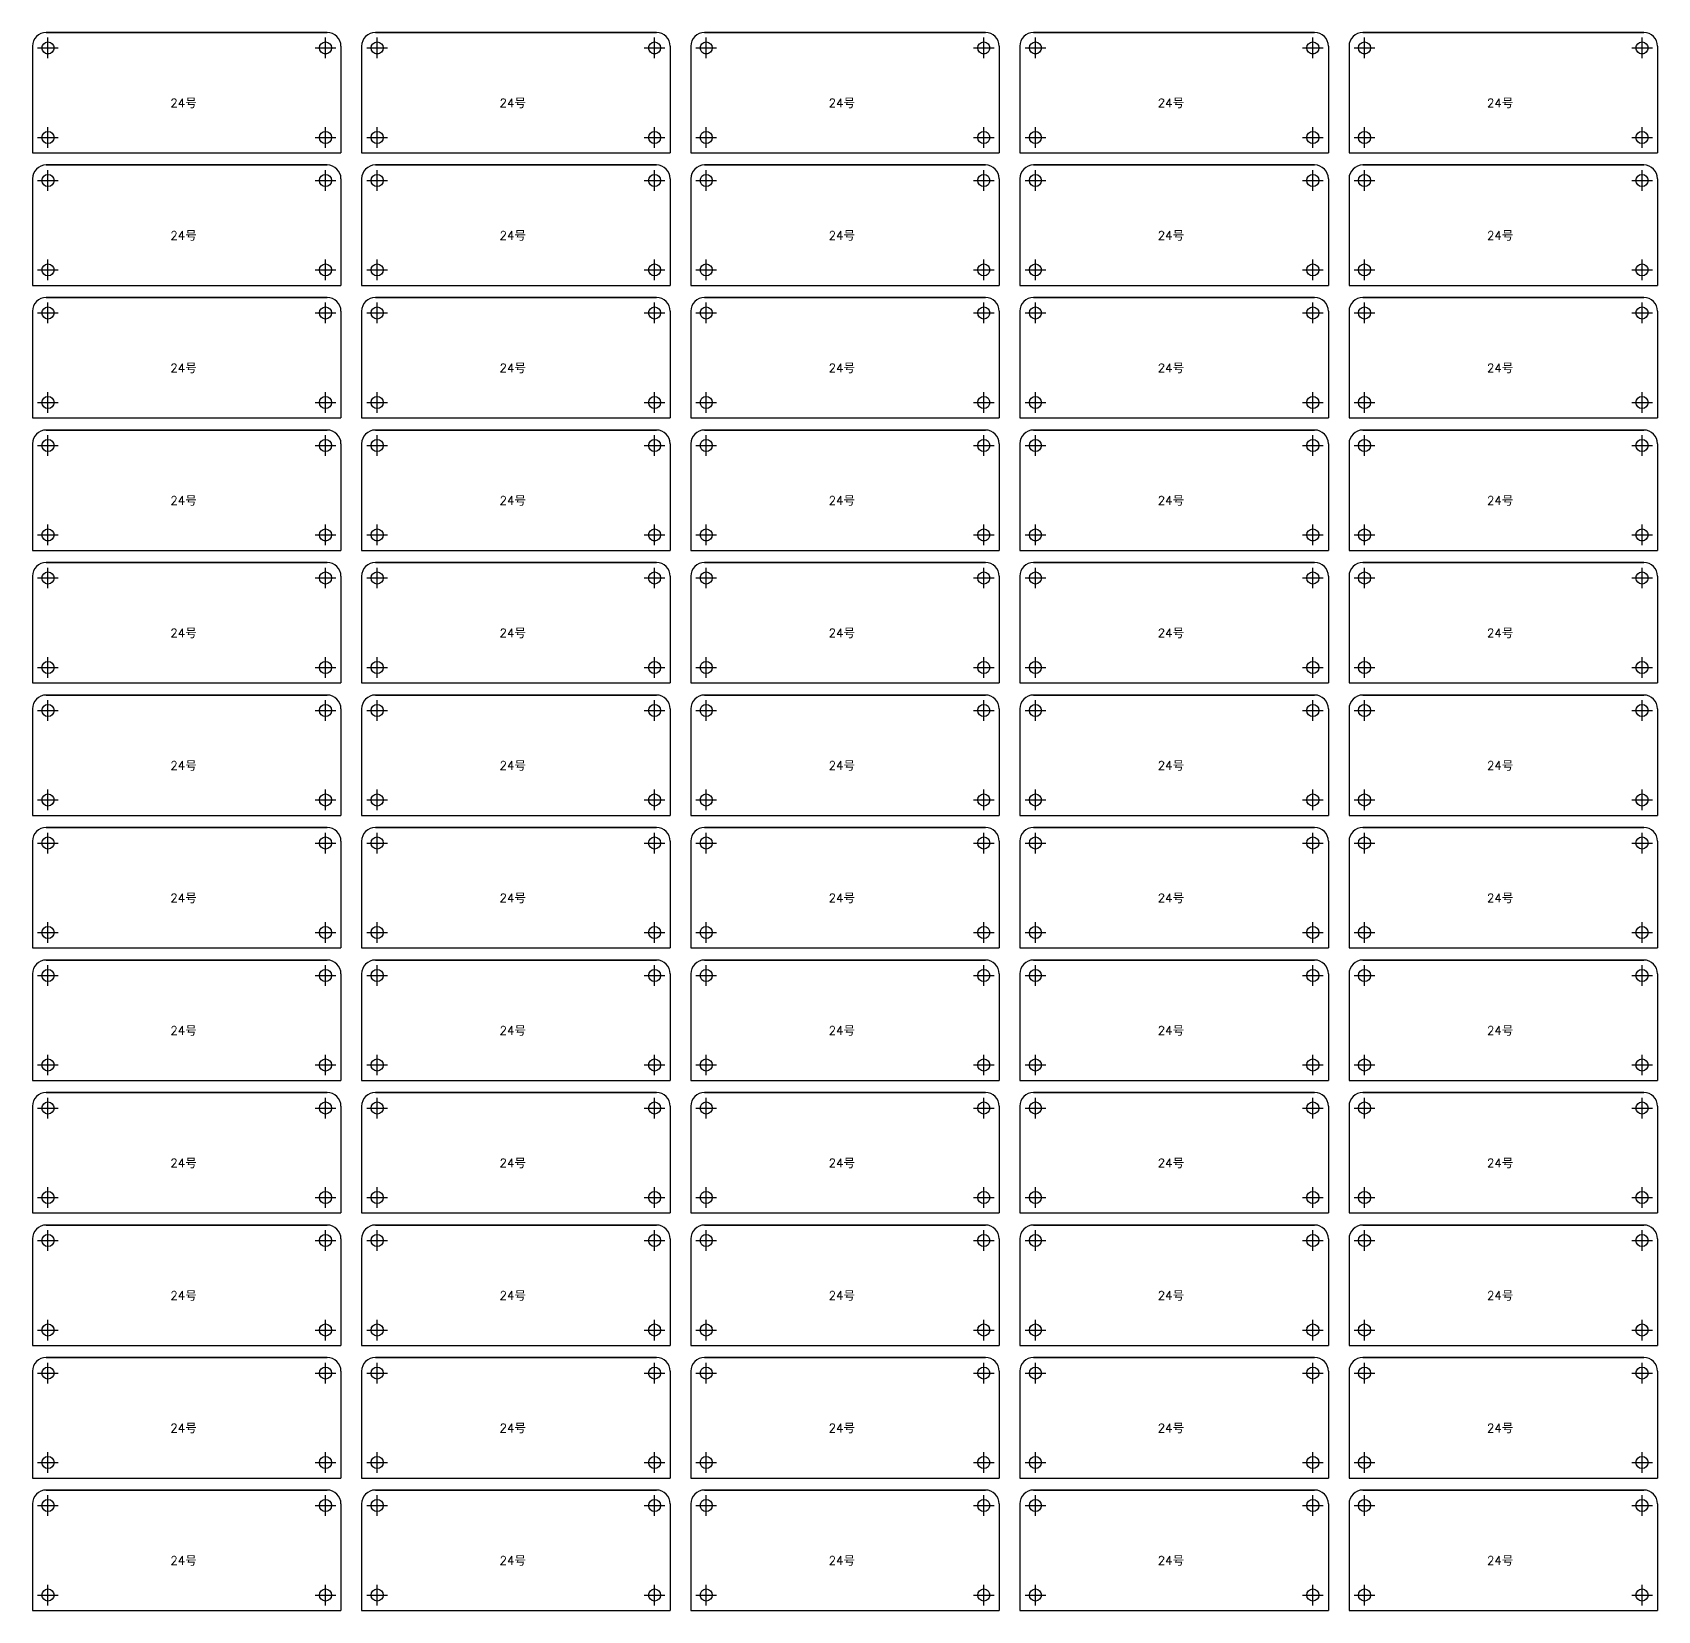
# Model space of a CAD drawing. Header units: millimetres. Extents: x 0 to 7379, y 0 to 1000.
# Drawn here: x 6046.7 to 6518.7, y 537.5 to 996 of the extents above; entities that cross this region are included whole.
import ezdxf

# ---------------------------------------------------------------- set-up
doc = ezdxf.new("R2010")
doc.units = ezdxf.units.MM
doc.header["$PDMODE"] = 2
doc.header["$PDSIZE"] = 3
doc.layers.add('POINT', color=2, linetype='Continuous')
doc.layers.add('PROPRO', color=1, linetype='Continuous')
doc.styles.get("Standard").update_dxf_attribs({"font": 'txt.shx', "height": 2})

# ---------------------------------------------------------------- blocks, each defined once
blk = doc.blocks.new('*U13', base_point=(-136.367, 1432.565))
at = {"layer": 'POINT', "color": 2}
blk.add_point((-136.367, 1432.565), dxfattribs=at)
at = {"layer": 'PROPRO'}
blk.add_circle((-136.367, 1432.565), 1.75, dxfattribs=at)
blk = doc.blocks.new('*U11', base_point=(-136.367, 1458.565))
at = {"layer": 'POINT', "color": 2}
blk.add_point((-136.367, 1458.565), dxfattribs=at)
at = {"layer": 'PROPRO'}
blk.add_circle((-136.367, 1458.565), 1.75, dxfattribs=at)
blk = doc.blocks.new('*U14', base_point=(-55.767, 1432.565))
at = {"layer": 'POINT', "color": 2}
blk.add_point((-55.767, 1432.565), dxfattribs=at)
at = {"layer": 'PROPRO'}
blk.add_circle((-55.767, 1432.565), 1.75, dxfattribs=at)
blk = doc.blocks.new('*U12', base_point=(-55.767, 1458.565))
at = {"layer": 'POINT', "color": 2}
blk.add_point((-55.767, 1458.565), dxfattribs=at)
at = {"layer": 'PROPRO'}
blk.add_circle((-55.767, 1458.565), 1.75, dxfattribs=at)

msp = doc.modelspace()

# ---------------------------------------------------------------- linework, layer by layer
for p, q in [((6132.3098, 996), (6050.7098, 996)), ((6050.7098, 996), (6132.3098, 996)), ((6227.9098, 996), (6146.3098, 996)), ((6146.3098, 996), (6227.9098, 996)), ((6323.5098, 996), (6241.9098, 996)), ((6241.9098, 996), (6323.5098, 996)), ((6419.1098, 996), (6337.5098, 996)), ((6337.5098, 996), (6419.1098, 996)), ((6514.7098, 996), (6433.1098, 996)), ((6433.1098, 996), (6514.7098, 996)), ((6046.7098, 992), (6046.7098, 981.8)), ((6046.7098, 992), (6046.7098, 961)), ((6136.3098, 992), (6136.3098, 981.8)), ((6136.3098, 992), (6136.3098, 981.8)), ((6136.3098, 992), (6136.3098, 966)), ((6136.3098, 992), (6136.3098, 961)), ((6142.3098, 992), (6142.3098, 981.8)), ((6142.3098, 992), (6142.3098, 961)), ((6231.9098, 992), (6231.9098, 981.8)), ((6231.9098, 992), (6231.9098, 981.8)), ((6231.9098, 992), (6231.9098, 966)), ((6231.9098, 992), (6231.9098, 961)), ((6237.9098, 992), (6237.9098, 981.8)), ((6237.9098, 992), (6237.9098, 961)), ((6327.5098, 992), (6327.5098, 981.8)), ((6327.5098, 992), (6327.5098, 981.8)), ((6327.5098, 992), (6327.5098, 966)), ((6327.5098, 992), (6327.5098, 961)), ((6333.5098, 992), (6333.5098, 981.8)), ((6333.5098, 992), (6333.5098, 961)), ((6423.1098, 992), (6423.1098, 981.8)), ((6423.1098, 992), (6423.1098, 981.8)), ((6423.1098, 992), (6423.1098, 966)), ((6423.1098, 992), (6423.1098, 961)), ((6429.1098, 992), (6429.1098, 981.8)), ((6429.1098, 992), (6429.1098, 961)), ((6518.7098, 992), (6518.7098, 981.8)), ((6518.7098, 992), (6518.7098, 981.8)), ((6518.7098, 992), (6518.7098, 966)), ((6518.7098, 992), (6518.7098, 961)), ((6046.7098, 961), (6136.3098, 961)), ((6086.9598, 961), (6096.0598, 961)), ((6142.3098, 961), (6231.9098, 961)), ((6182.5598, 961), (6191.6598, 961)), ((6237.9098, 961), (6327.5098, 961)), ((6278.1598, 961), (6287.2598, 961)), ((6333.5098, 961), (6423.1098, 961)), ((6373.7598, 961), (6382.8598, 961)), ((6429.1098, 961), (6518.7098, 961)), ((6469.3598, 961), (6478.4598, 961)), ((6046.7098, 953.5), (6046.7098, 943.3)), ((6046.7098, 953.5), (6046.7098, 922.5)), ((6132.3098, 957.5), (6050.7098, 957.5)), ((6050.7098, 957.5), (6132.3098, 957.5)), ((6136.3098, 953.5), (6136.3098, 943.3)), ((6136.3098, 953.5), (6136.3098, 943.3)), ((6136.3098, 953.5), (6136.3098, 927.5)), ((6136.3098, 953.5), (6136.3098, 922.5)), ((6142.3098, 953.5), (6142.3098, 943.3)), ((6142.3098, 953.5), (6142.3098, 922.5)), ((6227.9098, 957.5), (6146.3098, 957.5)), ((6146.3098, 957.5), (6227.9098, 957.5)), ((6231.9098, 953.5), (6231.9098, 943.3)), ((6231.9098, 953.5), (6231.9098, 943.3)), ((6231.9098, 953.5), (6231.9098, 927.5)), ((6231.9098, 953.5), (6231.9098, 922.5)), ((6237.9098, 953.5), (6237.9098, 943.3)), ((6237.9098, 953.5), (6237.9098, 922.5)), ((6323.5098, 957.5), (6241.9098, 957.5)), ((6241.9098, 957.5), (6323.5098, 957.5)), ((6327.5098, 953.5), (6327.5098, 943.3)), ((6327.5098, 953.5), (6327.5098, 943.3)), ((6327.5098, 953.5), (6327.5098, 927.5)), ((6327.5098, 953.5), (6327.5098, 922.5)), ((6333.5098, 953.5), (6333.5098, 943.3)), ((6333.5098, 953.5), (6333.5098, 922.5)), ((6419.1098, 957.5), (6337.5098, 957.5)), ((6337.5098, 957.5), (6419.1098, 957.5)), ((6423.1098, 953.5), (6423.1098, 943.3)), ((6423.1098, 953.5), (6423.1098, 943.3)), ((6423.1098, 953.5), (6423.1098, 927.5)), ((6423.1098, 953.5), (6423.1098, 922.5)), ((6429.1098, 953.5), (6429.1098, 943.3)), ((6429.1098, 953.5), (6429.1098, 922.5)), ((6514.7098, 957.5), (6433.1098, 957.5)), ((6433.1098, 957.5), (6514.7098, 957.5)), ((6518.7098, 953.5), (6518.7098, 943.3)), ((6518.7098, 953.5), (6518.7098, 943.3)), ((6518.7098, 953.5), (6518.7098, 927.5)), ((6518.7098, 953.5), (6518.7098, 922.5)), ((6046.7098, 922.5), (6136.3098, 922.5)), ((6086.9598, 922.5), (6096.0598, 922.5)), ((6142.3098, 922.5), (6231.9098, 922.5)), ((6182.5598, 922.5), (6191.6598, 922.5)), ((6237.9098, 922.5), (6327.5098, 922.5)), ((6278.1598, 922.5), (6287.2598, 922.5)), ((6333.5098, 922.5), (6423.1098, 922.5)), ((6373.7598, 922.5), (6382.8598, 922.5)), ((6429.1098, 922.5), (6518.7098, 922.5)), ((6469.3598, 922.5), (6478.4598, 922.5)), ((6132.3098, 919), (6050.7098, 919)), ((6050.7098, 919), (6132.3098, 919)), ((6227.9098, 919), (6146.3098, 919)), ((6146.3098, 919), (6227.9098, 919)), ((6323.5098, 919), (6241.9098, 919)), ((6241.9098, 919), (6323.5098, 919)), ((6419.1098, 919), (6337.5098, 919)), ((6337.5098, 919), (6419.1098, 919)), ((6514.7098, 919), (6433.1098, 919)), ((6433.1098, 919), (6514.7098, 919)), ((6046.7098, 915), (6046.7098, 904.8)), ((6046.7098, 915), (6046.7098, 884)), ((6136.3098, 915), (6136.3098, 904.8)), ((6136.3098, 915), (6136.3098, 904.8)), ((6136.3098, 915), (6136.3098, 889)), ((6136.3098, 915), (6136.3098, 884)), ((6142.3098, 915), (6142.3098, 904.8)), ((6142.3098, 915), (6142.3098, 884)), ((6231.9098, 915), (6231.9098, 904.8)), ((6231.9098, 915), (6231.9098, 904.8)), ((6231.9098, 915), (6231.9098, 889)), ((6231.9098, 915), (6231.9098, 884)), ((6237.9098, 915), (6237.9098, 904.8)), ((6237.9098, 915), (6237.9098, 884)), ((6327.5098, 915), (6327.5098, 904.8)), ((6327.5098, 915), (6327.5098, 904.8)), ((6327.5098, 915), (6327.5098, 889)), ((6327.5098, 915), (6327.5098, 884)), ((6333.5098, 915), (6333.5098, 904.8)), ((6333.5098, 915), (6333.5098, 884)), ((6423.1098, 915), (6423.1098, 904.8)), ((6423.1098, 915), (6423.1098, 904.8)), ((6423.1098, 915), (6423.1098, 889)), ((6423.1098, 915), (6423.1098, 884)), ((6429.1098, 915), (6429.1098, 904.8)), ((6429.1098, 915), (6429.1098, 884)), ((6518.7098, 915), (6518.7098, 904.8)), ((6518.7098, 915), (6518.7098, 904.8)), ((6518.7098, 915), (6518.7098, 889)), ((6518.7098, 915), (6518.7098, 884)), ((6046.7098, 884), (6136.3098, 884)), ((6086.9598, 884), (6096.0598, 884)), ((6142.3098, 884), (6231.9098, 884)), ((6182.5598, 884), (6191.6598, 884)), ((6237.9098, 884), (6327.5098, 884)), ((6278.1598, 884), (6287.2598, 884)), ((6333.5098, 884), (6423.1098, 884)), ((6373.7598, 884), (6382.8598, 884)), ((6429.1098, 884), (6518.7098, 884)), ((6469.3598, 884), (6478.4598, 884)), ((6132.3098, 880.5), (6050.7098, 880.5)), ((6050.7098, 880.5), (6132.3098, 880.5)), ((6227.9098, 880.5), (6146.3098, 880.5)), ((6146.3098, 880.5), (6227.9098, 880.5)), ((6323.5098, 880.5), (6241.9098, 880.5)), ((6241.9098, 880.5), (6323.5098, 880.5)), ((6419.1098, 880.5), (6337.5098, 880.5)), ((6337.5098, 880.5), (6419.1098, 880.5)), ((6514.7098, 880.5), (6433.1098, 880.5)), ((6433.1098, 880.5), (6514.7098, 880.5)), ((6046.7098, 876.5), (6046.7098, 845.5)), ((6046.7098, 876.5), (6046.7098, 866.3)), ((6136.3098, 876.5), (6136.3098, 850.5)), ((6136.3098, 876.5), (6136.3098, 845.5)), ((6136.3098, 876.5), (6136.3098, 866.3)), ((6136.3098, 876.5), (6136.3098, 866.3)), ((6142.3098, 876.5), (6142.3098, 845.5)), ((6142.3098, 876.5), (6142.3098, 866.3)), ((6231.9098, 876.5), (6231.9098, 850.5)), ((6231.9098, 876.5), (6231.9098, 845.5)), ((6231.9098, 876.5), (6231.9098, 866.3)), ((6231.9098, 876.5), (6231.9098, 866.3)), ((6237.9098, 876.5), (6237.9098, 845.5)), ((6237.9098, 876.5), (6237.9098, 866.3)), ((6327.5098, 876.5), (6327.5098, 850.5)), ((6327.5098, 876.5), (6327.5098, 845.5)), ((6327.5098, 876.5), (6327.5098, 866.3)), ((6327.5098, 876.5), (6327.5098, 866.3)), ((6333.5098, 876.5), (6333.5098, 845.5)), ((6333.5098, 876.5), (6333.5098, 866.3)), ((6423.1098, 876.5), (6423.1098, 850.5)), ((6423.1098, 876.5), (6423.1098, 845.5)), ((6423.1098, 876.5), (6423.1098, 866.3)), ((6423.1098, 876.5), (6423.1098, 866.3)), ((6429.1098, 876.5), (6429.1098, 845.5)), ((6429.1098, 876.5), (6429.1098, 866.3)), ((6518.7098, 876.5), (6518.7098, 850.5)), ((6518.7098, 876.5), (6518.7098, 845.5)), ((6518.7098, 876.5), (6518.7098, 866.3)), ((6518.7098, 876.5), (6518.7098, 866.3)), ((6046.7098, 845.5), (6136.3098, 845.5)), ((6086.9598, 845.5), (6096.0598, 845.5)), ((6142.3098, 845.5), (6231.9098, 845.5)), ((6182.5598, 845.5), (6191.6598, 845.5)), ((6237.9098, 845.5), (6327.5098, 845.5)), ((6278.1598, 845.5), (6287.2598, 845.5)), ((6333.5098, 845.5), (6423.1098, 845.5)), ((6373.7598, 845.5), (6382.8598, 845.5)), ((6429.1098, 845.5), (6518.7098, 845.5)), ((6469.3598, 845.5), (6478.4598, 845.5)), ((6132.3098, 842), (6050.7098, 842)), ((6050.7098, 842), (6132.3098, 842)), ((6227.9098, 842), (6146.3098, 842)), ((6146.3098, 842), (6227.9098, 842)), ((6323.5098, 842), (6241.9098, 842)), ((6241.9098, 842), (6323.5098, 842)), ((6419.1098, 842), (6337.5098, 842)), ((6337.5098, 842), (6419.1098, 842)), ((6514.7098, 842), (6433.1098, 842)), ((6433.1098, 842), (6514.7098, 842)), ((6046.7098, 838), (6046.7098, 827.8)), ((6046.7098, 838), (6046.7098, 807)), ((6136.3098, 838), (6136.3098, 827.8)), ((6136.3098, 838), (6136.3098, 827.8)), ((6136.3098, 838), (6136.3098, 812)), ((6136.3098, 838), (6136.3098, 807)), ((6142.3098, 838), (6142.3098, 827.8)), ((6142.3098, 838), (6142.3098, 807)), ((6231.9098, 838), (6231.9098, 827.8)), ((6231.9098, 838), (6231.9098, 827.8)), ((6231.9098, 838), (6231.9098, 812)), ((6231.9098, 838), (6231.9098, 807)), ((6237.9098, 838), (6237.9098, 827.8)), ((6237.9098, 838), (6237.9098, 807)), ((6327.5098, 838), (6327.5098, 827.8)), ((6327.5098, 838), (6327.5098, 827.8)), ((6327.5098, 838), (6327.5098, 812)), ((6327.5098, 838), (6327.5098, 807)), ((6333.5098, 838), (6333.5098, 827.8)), ((6333.5098, 838), (6333.5098, 807)), ((6423.1098, 838), (6423.1098, 827.8)), ((6423.1098, 838), (6423.1098, 827.8)), ((6423.1098, 838), (6423.1098, 812)), ((6423.1098, 838), (6423.1098, 807)), ((6429.1098, 838), (6429.1098, 827.8)), ((6429.1098, 838), (6429.1098, 807)), ((6518.7098, 838), (6518.7098, 827.8)), ((6518.7098, 838), (6518.7098, 827.8)), ((6518.7098, 838), (6518.7098, 812)), ((6518.7098, 838), (6518.7098, 807)), ((6046.7098, 807), (6136.3098, 807)), ((6132.3098, 803.5), (6050.7098, 803.5)), ((6050.7098, 803.5), (6132.3098, 803.5)), ((6086.9598, 807), (6096.0598, 807)), ((6142.3098, 807), (6231.9098, 807)), ((6227.9098, 803.5), (6146.3098, 803.5)), ((6146.3098, 803.5), (6227.9098, 803.5)), ((6182.5598, 807), (6191.6598, 807)), ((6237.9098, 807), (6327.5098, 807)), ((6323.5098, 803.5), (6241.9098, 803.5)), ((6241.9098, 803.5), (6323.5098, 803.5)), ((6278.1598, 807), (6287.2598, 807)), ((6333.5098, 807), (6423.1098, 807)), ((6419.1098, 803.5), (6337.5098, 803.5)), ((6337.5098, 803.5), (6419.1098, 803.5)), ((6373.7598, 807), (6382.8598, 807)), ((6429.1098, 807), (6518.7098, 807)), ((6514.7098, 803.5), (6433.1098, 803.5)), ((6433.1098, 803.5), (6514.7098, 803.5)), ((6469.3598, 807), (6478.4598, 807)), ((6046.7098, 799.5), (6046.7098, 789.3)), ((6046.7098, 799.5), (6046.7098, 768.5)), ((6136.3098, 799.5), (6136.3098, 789.3)), ((6136.3098, 799.5), (6136.3098, 789.3)), ((6136.3098, 799.5), (6136.3098, 773.5)), ((6136.3098, 799.5), (6136.3098, 768.5)), ((6142.3098, 799.5), (6142.3098, 789.3)), ((6142.3098, 799.5), (6142.3098, 768.5)), ((6231.9098, 799.5), (6231.9098, 789.3)), ((6231.9098, 799.5), (6231.9098, 789.3)), ((6231.9098, 799.5), (6231.9098, 773.5)), ((6231.9098, 799.5), (6231.9098, 768.5)), ((6237.9098, 799.5), (6237.9098, 789.3)), ((6237.9098, 799.5), (6237.9098, 768.5)), ((6327.5098, 799.5), (6327.5098, 789.3)), ((6327.5098, 799.5), (6327.5098, 789.3)), ((6327.5098, 799.5), (6327.5098, 773.5)), ((6327.5098, 799.5), (6327.5098, 768.5)), ((6333.5098, 799.5), (6333.5098, 789.3)), ((6333.5098, 799.5), (6333.5098, 768.5)), ((6423.1098, 799.5), (6423.1098, 789.3)), ((6423.1098, 799.5), (6423.1098, 789.3)), ((6423.1098, 799.5), (6423.1098, 773.5)), ((6423.1098, 799.5), (6423.1098, 768.5)), ((6429.1098, 799.5), (6429.1098, 789.3)), ((6429.1098, 799.5), (6429.1098, 768.5)), ((6518.7098, 799.5), (6518.7098, 789.3)), ((6518.7098, 799.5), (6518.7098, 789.3)), ((6518.7098, 799.5), (6518.7098, 773.5)), ((6518.7098, 799.5), (6518.7098, 768.5)), ((6046.7098, 768.5), (6136.3098, 768.5)), ((6132.3098, 765), (6050.7098, 765)), ((6050.7098, 765), (6132.3098, 765)), ((6086.9598, 768.5), (6096.0598, 768.5)), ((6142.3098, 768.5), (6231.9098, 768.5)), ((6227.9098, 765), (6146.3098, 765)), ((6146.3098, 765), (6227.9098, 765)), ((6182.5598, 768.5), (6191.6598, 768.5)), ((6237.9098, 768.5), (6327.5098, 768.5)), ((6323.5098, 765), (6241.9098, 765)), ((6241.9098, 765), (6323.5098, 765)), ((6278.1598, 768.5), (6287.2598, 768.5)), ((6333.5098, 768.5), (6423.1098, 768.5)), ((6419.1098, 765), (6337.5098, 765)), ((6337.5098, 765), (6419.1098, 765)), ((6373.7598, 768.5), (6382.8598, 768.5)), ((6429.1098, 768.5), (6518.7098, 768.5)), ((6514.7098, 765), (6433.1098, 765)), ((6433.1098, 765), (6514.7098, 765)), ((6469.3598, 768.5), (6478.4598, 768.5)), ((6046.7098, 761), (6046.7098, 750.8)), ((6046.7098, 761), (6046.7098, 730)), ((6136.3098, 761), (6136.3098, 750.8)), ((6136.3098, 761), (6136.3098, 750.8)), ((6136.3098, 761), (6136.3098, 735)), ((6136.3098, 761), (6136.3098, 730)), ((6142.3098, 761), (6142.3098, 750.8)), ((6142.3098, 761), (6142.3098, 730)), ((6231.9098, 761), (6231.9098, 750.8)), ((6231.9098, 761), (6231.9098, 750.8)), ((6231.9098, 761), (6231.9098, 735)), ((6231.9098, 761), (6231.9098, 730)), ((6237.9098, 761), (6237.9098, 750.8)), ((6237.9098, 761), (6237.9098, 730)), ((6327.5098, 761), (6327.5098, 750.8)), ((6327.5098, 761), (6327.5098, 750.8)), ((6327.5098, 761), (6327.5098, 735)), ((6327.5098, 761), (6327.5098, 730)), ((6333.5098, 761), (6333.5098, 750.8)), ((6333.5098, 761), (6333.5098, 730)), ((6423.1098, 761), (6423.1098, 750.8)), ((6423.1098, 761), (6423.1098, 750.8)), ((6423.1098, 761), (6423.1098, 735)), ((6423.1098, 761), (6423.1098, 730)), ((6429.1098, 761), (6429.1098, 750.8)), ((6429.1098, 761), (6429.1098, 730)), ((6518.7098, 761), (6518.7098, 750.8)), ((6518.7098, 761), (6518.7098, 750.8)), ((6518.7098, 761), (6518.7098, 735)), ((6518.7098, 761), (6518.7098, 730)), ((6046.7098, 730), (6136.3098, 730)), ((6086.9598, 730), (6096.0598, 730)), ((6142.3098, 730), (6231.9098, 730)), ((6182.5598, 730), (6191.6598, 730)), ((6237.9098, 730), (6327.5098, 730)), ((6278.1598, 730), (6287.2598, 730)), ((6333.5098, 730), (6423.1098, 730)), ((6373.7598, 730), (6382.8598, 730)), ((6429.1098, 730), (6518.7098, 730)), ((6469.3598, 730), (6478.4598, 730)), ((6046.7098, 722.5), (6046.7098, 712.3)), ((6046.7098, 722.5), (6046.7098, 691.5)), ((6132.3098, 726.5), (6050.7098, 726.5)), ((6050.7098, 726.5), (6132.3098, 726.5)), ((6136.3098, 722.5), (6136.3098, 712.3)), ((6136.3098, 722.5), (6136.3098, 712.3)), ((6136.3098, 722.5), (6136.3098, 696.5)), ((6136.3098, 722.5), (6136.3098, 691.5)), ((6142.3098, 722.5), (6142.3098, 712.3)), ((6142.3098, 722.5), (6142.3098, 691.5)), ((6227.9098, 726.5), (6146.3098, 726.5)), ((6146.3098, 726.5), (6227.9098, 726.5)), ((6231.9098, 722.5), (6231.9098, 712.3)), ((6231.9098, 722.5), (6231.9098, 712.3)), ((6231.9098, 722.5), (6231.9098, 696.5)), ((6231.9098, 722.5), (6231.9098, 691.5)), ((6237.9098, 722.5), (6237.9098, 712.3)), ((6237.9098, 722.5), (6237.9098, 691.5)), ((6323.5098, 726.5), (6241.9098, 726.5)), ((6241.9098, 726.5), (6323.5098, 726.5)), ((6327.5098, 722.5), (6327.5098, 712.3)), ((6327.5098, 722.5), (6327.5098, 712.3)), ((6327.5098, 722.5), (6327.5098, 696.5)), ((6327.5098, 722.5), (6327.5098, 691.5)), ((6333.5098, 722.5), (6333.5098, 712.3)), ((6333.5098, 722.5), (6333.5098, 691.5)), ((6419.1098, 726.5), (6337.5098, 726.5)), ((6337.5098, 726.5), (6419.1098, 726.5)), ((6423.1098, 722.5), (6423.1098, 712.3)), ((6423.1098, 722.5), (6423.1098, 712.3)), ((6423.1098, 722.5), (6423.1098, 696.5)), ((6423.1098, 722.5), (6423.1098, 691.5)), ((6429.1098, 722.5), (6429.1098, 712.3)), ((6429.1098, 722.5), (6429.1098, 691.5)), ((6514.7098, 726.5), (6433.1098, 726.5)), ((6433.1098, 726.5), (6514.7098, 726.5)), ((6518.7098, 722.5), (6518.7098, 712.3)), ((6518.7098, 722.5), (6518.7098, 712.3)), ((6518.7098, 722.5), (6518.7098, 696.5)), ((6518.7098, 722.5), (6518.7098, 691.5)), ((6046.7098, 691.5), (6136.3098, 691.5)), ((6086.9598, 691.5), (6096.0598, 691.5)), ((6142.3098, 691.5), (6231.9098, 691.5)), ((6182.5598, 691.5), (6191.6598, 691.5)), ((6237.9098, 691.5), (6327.5098, 691.5)), ((6278.1598, 691.5), (6287.2598, 691.5)), ((6333.5098, 691.5), (6423.1098, 691.5)), ((6373.7598, 691.5), (6382.8598, 691.5)), ((6429.1098, 691.5), (6518.7098, 691.5)), ((6469.3598, 691.5), (6478.4598, 691.5)), ((6132.3098, 688), (6050.7098, 688)), ((6050.7098, 688), (6132.3098, 688)), ((6227.9098, 688), (6146.3098, 688)), ((6146.3098, 688), (6227.9098, 688)), ((6323.5098, 688), (6241.9098, 688)), ((6241.9098, 688), (6323.5098, 688)), ((6419.1098, 688), (6337.5098, 688)), ((6337.5098, 688), (6419.1098, 688)), ((6514.7098, 688), (6433.1098, 688)), ((6433.1098, 688), (6514.7098, 688)), ((6046.7098, 684), (6046.7098, 673.8)), ((6046.7098, 684), (6046.7098, 653)), ((6136.3098, 684), (6136.3098, 673.8)), ((6136.3098, 684), (6136.3098, 673.8)), ((6136.3098, 684), (6136.3098, 658)), ((6136.3098, 684), (6136.3098, 653)), ((6142.3098, 684), (6142.3098, 673.8)), ((6142.3098, 684), (6142.3098, 653)), ((6231.9098, 684), (6231.9098, 673.8)), ((6231.9098, 684), (6231.9098, 673.8)), ((6231.9098, 684), (6231.9098, 658)), ((6231.9098, 684), (6231.9098, 653)), ((6237.9098, 684), (6237.9098, 673.8)), ((6237.9098, 684), (6237.9098, 653)), ((6327.5098, 684), (6327.5098, 673.8)), ((6327.5098, 684), (6327.5098, 673.8)), ((6327.5098, 684), (6327.5098, 658)), ((6327.5098, 684), (6327.5098, 653)), ((6333.5098, 684), (6333.5098, 673.8)), ((6333.5098, 684), (6333.5098, 653)), ((6423.1098, 684), (6423.1098, 673.8)), ((6423.1098, 684), (6423.1098, 673.8)), ((6423.1098, 684), (6423.1098, 658)), ((6423.1098, 684), (6423.1098, 653)), ((6429.1098, 684), (6429.1098, 673.8)), ((6429.1098, 684), (6429.1098, 653)), ((6518.7098, 684), (6518.7098, 673.8)), ((6518.7098, 684), (6518.7098, 673.8)), ((6518.7098, 684), (6518.7098, 658)), ((6518.7098, 684), (6518.7098, 653)), ((6046.7098, 653), (6136.3098, 653)), ((6086.9598, 653), (6096.0598, 653)), ((6142.3098, 653), (6231.9098, 653)), ((6182.5598, 653), (6191.6598, 653)), ((6237.9098, 653), (6327.5098, 653)), ((6278.1598, 653), (6287.2598, 653)), ((6333.5098, 653), (6423.1098, 653)), ((6373.7598, 653), (6382.8598, 653)), ((6429.1098, 653), (6518.7098, 653)), ((6469.3598, 653), (6478.4598, 653)), ((6132.3098, 649.5), (6050.7098, 649.5)), ((6050.7098, 649.5), (6132.3098, 649.5)), ((6227.9098, 649.5), (6146.3098, 649.5)), ((6146.3098, 649.5), (6227.9098, 649.5)), ((6323.5098, 649.5), (6241.9098, 649.5)), ((6241.9098, 649.5), (6323.5098, 649.5)), ((6419.1098, 649.5), (6337.5098, 649.5)), ((6337.5098, 649.5), (6419.1098, 649.5)), ((6514.7098, 649.5), (6433.1098, 649.5)), ((6433.1098, 649.5), (6514.7098, 649.5)), ((6046.7098, 645.5), (6046.7098, 635.3)), ((6046.7098, 645.5), (6046.7098, 614.5)), ((6136.3098, 645.5), (6136.3098, 635.3)), ((6136.3098, 645.5), (6136.3098, 635.3)), ((6136.3098, 645.5), (6136.3098, 619.5)), ((6136.3098, 645.5), (6136.3098, 614.5)), ((6142.3098, 645.5), (6142.3098, 635.3)), ((6142.3098, 645.5), (6142.3098, 614.5)), ((6231.9098, 645.5), (6231.9098, 635.3)), ((6231.9098, 645.5), (6231.9098, 635.3)), ((6231.9098, 645.5), (6231.9098, 619.5)), ((6231.9098, 645.5), (6231.9098, 614.5)), ((6237.9098, 645.5), (6237.9098, 635.3)), ((6237.9098, 645.5), (6237.9098, 614.5)), ((6327.5098, 645.5), (6327.5098, 635.3)), ((6327.5098, 645.5), (6327.5098, 635.3)), ((6327.5098, 645.5), (6327.5098, 619.5)), ((6327.5098, 645.5), (6327.5098, 614.5)), ((6333.5098, 645.5), (6333.5098, 635.3)), ((6333.5098, 645.5), (6333.5098, 614.5)), ((6423.1098, 645.5), (6423.1098, 635.3)), ((6423.1098, 645.5), (6423.1098, 635.3)), ((6423.1098, 645.5), (6423.1098, 619.5)), ((6423.1098, 645.5), (6423.1098, 614.5)), ((6429.1098, 645.5), (6429.1098, 635.3)), ((6429.1098, 645.5), (6429.1098, 614.5)), ((6518.7098, 645.5), (6518.7098, 635.3)), ((6518.7098, 645.5), (6518.7098, 635.3)), ((6518.7098, 645.5), (6518.7098, 619.5)), ((6518.7098, 645.5), (6518.7098, 614.5)), ((6046.7098, 614.5), (6136.3098, 614.5)), ((6086.9598, 614.5), (6096.0598, 614.5)), ((6142.3098, 614.5), (6231.9098, 614.5)), ((6182.5598, 614.5), (6191.6598, 614.5)), ((6237.9098, 614.5), (6327.5098, 614.5)), ((6278.1598, 614.5), (6287.2598, 614.5)), ((6333.5098, 614.5), (6423.1098, 614.5)), ((6373.7598, 614.5), (6382.8598, 614.5)), ((6429.1098, 614.5), (6518.7098, 614.5)), ((6469.3598, 614.5), (6478.4598, 614.5)), ((6132.3098, 611), (6050.7098, 611)), ((6050.7098, 611), (6132.3098, 611)), ((6227.9098, 611), (6146.3098, 611)), ((6146.3098, 611), (6227.9098, 611)), ((6323.5098, 611), (6241.9098, 611)), ((6241.9098, 611), (6323.5098, 611)), ((6419.1098, 611), (6337.5098, 611)), ((6337.5098, 611), (6419.1098, 611)), ((6514.7098, 611), (6433.1098, 611)), ((6433.1098, 611), (6514.7098, 611)), ((6046.7098, 607), (6046.7098, 596.8)), ((6046.7098, 607), (6046.7098, 576)), ((6136.3098, 607), (6136.3098, 596.8)), ((6136.3098, 607), (6136.3098, 596.8)), ((6136.3098, 607), (6136.3098, 581)), ((6136.3098, 607), (6136.3098, 576)), ((6142.3098, 607), (6142.3098, 596.8)), ((6142.3098, 607), (6142.3098, 576)), ((6231.9098, 607), (6231.9098, 596.8)), ((6231.9098, 607), (6231.9098, 596.8)), ((6231.9098, 607), (6231.9098, 581)), ((6231.9098, 607), (6231.9098, 576)), ((6237.9098, 607), (6237.9098, 596.8)), ((6237.9098, 607), (6237.9098, 576)), ((6327.5098, 607), (6327.5098, 596.8)), ((6327.5098, 607), (6327.5098, 596.8)), ((6327.5098, 607), (6327.5098, 581)), ((6327.5098, 607), (6327.5098, 576)), ((6333.5098, 607), (6333.5098, 596.8)), ((6333.5098, 607), (6333.5098, 576)), ((6423.1098, 607), (6423.1098, 596.8)), ((6423.1098, 607), (6423.1098, 596.8)), ((6423.1098, 607), (6423.1098, 581)), ((6423.1098, 607), (6423.1098, 576)), ((6429.1098, 607), (6429.1098, 596.8)), ((6429.1098, 607), (6429.1098, 576)), ((6518.7098, 607), (6518.7098, 596.8)), ((6518.7098, 607), (6518.7098, 596.8)), ((6518.7098, 607), (6518.7098, 581)), ((6518.7098, 607), (6518.7098, 576)), ((6046.7098, 576), (6136.3098, 576)), ((6086.9598, 576), (6096.0598, 576)), ((6142.3098, 576), (6231.9098, 576)), ((6182.5598, 576), (6191.6598, 576)), ((6237.9098, 576), (6327.5098, 576)), ((6278.1598, 576), (6287.2598, 576)), ((6333.5098, 576), (6423.1098, 576)), ((6373.7598, 576), (6382.8598, 576)), ((6429.1098, 576), (6518.7098, 576)), ((6469.3598, 576), (6478.4598, 576)), ((6132.3098, 572.5), (6050.7098, 572.5)), ((6050.7098, 572.5), (6132.3098, 572.5)), ((6227.9098, 572.5), (6146.3098, 572.5)), ((6146.3098, 572.5), (6227.9098, 572.5)), ((6323.5098, 572.5), (6241.9098, 572.5)), ((6241.9098, 572.5), (6323.5098, 572.5)), ((6419.1098, 572.5), (6337.5098, 572.5)), ((6337.5098, 572.5), (6419.1098, 572.5)), ((6514.7098, 572.5), (6433.1098, 572.5)), ((6433.1098, 572.5), (6514.7098, 572.5)), ((6046.7098, 568.5), (6046.7098, 558.3)), ((6046.7098, 568.5), (6046.7098, 537.5)), ((6136.3098, 568.5), (6136.3098, 558.3)), ((6136.3098, 568.5), (6136.3098, 558.3)), ((6136.3098, 568.5), (6136.3098, 542.5)), ((6136.3098, 568.5), (6136.3098, 537.5)), ((6142.3098, 568.5), (6142.3098, 558.3)), ((6142.3098, 568.5), (6142.3098, 537.5)), ((6231.9098, 568.5), (6231.9098, 558.3)), ((6231.9098, 568.5), (6231.9098, 558.3)), ((6231.9098, 568.5), (6231.9098, 542.5)), ((6231.9098, 568.5), (6231.9098, 537.5)), ((6237.9098, 568.5), (6237.9098, 558.3)), ((6237.9098, 568.5), (6237.9098, 537.5)), ((6327.5098, 568.5), (6327.5098, 558.3)), ((6327.5098, 568.5), (6327.5098, 558.3)), ((6327.5098, 568.5), (6327.5098, 542.5)), ((6327.5098, 568.5), (6327.5098, 537.5)), ((6333.5098, 568.5), (6333.5098, 558.3)), ((6333.5098, 568.5), (6333.5098, 537.5)), ((6423.1098, 568.5), (6423.1098, 558.3)), ((6423.1098, 568.5), (6423.1098, 558.3)), ((6423.1098, 568.5), (6423.1098, 542.5)), ((6423.1098, 568.5), (6423.1098, 537.5)), ((6429.1098, 568.5), (6429.1098, 558.3)), ((6429.1098, 568.5), (6429.1098, 537.5)), ((6518.7098, 568.5), (6518.7098, 558.3)), ((6518.7098, 568.5), (6518.7098, 558.3)), ((6518.7098, 568.5), (6518.7098, 542.5)), ((6518.7098, 568.5), (6518.7098, 537.5)), ((6046.7098, 537.5), (6136.3098, 537.5)), ((6086.9598, 537.5), (6096.0598, 537.5)), ((6142.3098, 537.5), (6231.9098, 537.5)), ((6182.5598, 537.5), (6191.6598, 537.5)), ((6237.9098, 537.5), (6327.5098, 537.5)), ((6278.1598, 537.5), (6287.2598, 537.5)), ((6333.5098, 537.5), (6423.1098, 537.5)), ((6373.7598, 537.5), (6382.8598, 537.5)), ((6429.1098, 537.5), (6518.7098, 537.5)), ((6469.3598, 537.5), (6478.4598, 537.5))]:
    msp.add_line(p, q)
for centre in [(6051.2098, 991.5), (6131.8098, 991.5), (6146.8098, 991.5), (6227.4098, 991.5), (6242.4098, 991.5), (6323.0098, 991.5), (6338.0098, 991.5), (6418.6098, 991.5), (6433.6098, 991.5), (6514.2098, 991.5), (6051.2098, 965.5), (6131.8098, 965.5), (6146.8098, 965.5), (6227.4098, 965.5), (6242.4098, 965.5), (6323.0098, 965.5), (6338.0098, 965.5), (6418.6098, 965.5), (6433.6098, 965.5), (6514.2098, 965.5), (6051.2098, 953), (6131.8098, 953), (6146.8098, 953), (6227.4098, 953), (6242.4098, 953), (6323.0098, 953), (6338.0098, 953), (6418.6098, 953), (6433.6098, 953), (6514.2098, 953), (6051.2098, 927), (6131.8098, 927), (6146.8098, 927), (6227.4098, 927), (6242.4098, 927), (6323.0098, 927), (6338.0098, 927), (6418.6098, 927), (6433.6098, 927), (6514.2098, 927), (6051.2098, 914.5), (6131.8098, 914.5), (6146.8098, 914.5), (6227.4098, 914.5), (6242.4098, 914.5), (6323.0098, 914.5), (6338.0098, 914.5), (6418.6098, 914.5), (6433.6098, 914.5), (6514.2098, 914.5), (6051.2098, 888.5), (6131.8098, 888.5), (6146.8098, 888.5), (6227.4098, 888.5), (6242.4098, 888.5), (6323.0098, 888.5), (6338.0098, 888.5), (6418.6098, 888.5), (6433.6098, 888.5), (6514.2098, 888.5), (6051.2098, 876), (6131.8098, 876), (6146.8098, 876), (6227.4098, 876), (6242.4098, 876), (6323.0098, 876), (6338.0098, 876), (6418.6098, 876), (6433.6098, 876), (6514.2098, 876), (6051.2098, 850), (6131.8098, 850), (6146.8098, 850), (6227.4098, 850), (6242.4098, 850), (6323.0098, 850), (6338.0098, 850), (6418.6098, 850), (6433.6098, 850), (6514.2098, 850), (6051.2098, 837.5), (6131.8098, 837.5), (6146.8098, 837.5), (6227.4098, 837.5), (6242.4098, 837.5), (6323.0098, 837.5), (6338.0098, 837.5), (6418.6098, 837.5), (6433.6098, 837.5), (6514.2098, 837.5), (6051.2098, 811.5), (6131.8098, 811.5), (6146.8098, 811.5), (6227.4098, 811.5), (6242.4098, 811.5), (6323.0098, 811.5), (6338.0098, 811.5), (6418.6098, 811.5), (6433.6098, 811.5), (6514.2098, 811.5), (6051.2098, 799), (6131.8098, 799), (6146.8098, 799), (6227.4098, 799), (6242.4098, 799), (6323.0098, 799), (6338.0098, 799), (6418.6098, 799), (6433.6098, 799), (6514.2098, 799), (6051.2098, 773), (6131.8098, 773), (6146.8098, 773), (6227.4098, 773), (6242.4098, 773), (6323.0098, 773), (6338.0098, 773), (6418.6098, 773), (6433.6098, 773), (6514.2098, 773), (6051.2098, 760.5), (6131.8098, 760.5), (6146.8098, 760.5), (6227.4098, 760.5), (6242.4098, 760.5), (6323.0098, 760.5), (6338.0098, 760.5), (6418.6098, 760.5), (6433.6098, 760.5), (6514.2098, 760.5), (6051.2098, 734.5), (6131.8098, 734.5), (6146.8098, 734.5), (6227.4098, 734.5), (6242.4098, 734.5), (6323.0098, 734.5), (6338.0098, 734.5), (6418.6098, 734.5), (6433.6098, 734.5), (6514.2098, 734.5), (6051.2098, 722), (6131.8098, 722), (6146.8098, 722), (6227.4098, 722), (6242.4098, 722), (6323.0098, 722), (6338.0098, 722), (6418.6098, 722), (6433.6098, 722), (6514.2098, 722), (6051.2098, 696), (6131.8098, 696), (6146.8098, 696), (6227.4098, 696), (6242.4098, 696), (6323.0098, 696), (6338.0098, 696), (6418.6098, 696), (6433.6098, 696), (6514.2098, 696), (6051.2098, 683.5), (6131.8098, 683.5), (6146.8098, 683.5), (6227.4098, 683.5), (6242.4098, 683.5), (6323.0098, 683.5), (6338.0098, 683.5), (6418.6098, 683.5), (6433.6098, 683.5), (6514.2098, 683.5), (6051.2098, 657.5), (6131.8098, 657.5), (6146.8098, 657.5), (6227.4098, 657.5), (6242.4098, 657.5), (6323.0098, 657.5), (6338.0098, 657.5), (6418.6098, 657.5), (6433.6098, 657.5), (6514.2098, 657.5), (6051.2098, 645), (6131.8098, 645), (6146.8098, 645), (6227.4098, 645), (6242.4098, 645), (6323.0098, 645), (6338.0098, 645), (6418.6098, 645), (6433.6098, 645), (6514.2098, 645), (6051.2098, 619), (6131.8098, 619), (6146.8098, 619), (6227.4098, 619), (6242.4098, 619), (6323.0098, 619), (6338.0098, 619), (6418.6098, 619), (6433.6098, 619), (6514.2098, 619), (6051.2098, 606.5), (6131.8098, 606.5), (6146.8098, 606.5), (6227.4098, 606.5), (6242.4098, 606.5), (6323.0098, 606.5), (6338.0098, 606.5), (6418.6098, 606.5), (6433.6098, 606.5), (6514.2098, 606.5), (6051.2098, 580.5), (6131.8098, 580.5), (6146.8098, 580.5), (6227.4098, 580.5), (6242.4098, 580.5), (6323.0098, 580.5), (6338.0098, 580.5), (6418.6098, 580.5), (6433.6098, 580.5), (6514.2098, 580.5), (6051.2098, 568), (6131.8098, 568), (6146.8098, 568), (6227.4098, 568), (6242.4098, 568), (6323.0098, 568), (6338.0098, 568), (6418.6098, 568), (6433.6098, 568), (6514.2098, 568), (6051.2098, 542), (6131.8098, 542), (6146.8098, 542), (6227.4098, 542), (6242.4098, 542), (6323.0098, 542), (6338.0098, 542), (6418.6098, 542), (6433.6098, 542), (6514.2098, 542)]:
    msp.add_circle(centre, 1.75)
for centre, start, end in [((6050.7098, 992), 90, 180), ((6132.3098, 992), 0, 90), ((6146.3098, 992), 90, 180), ((6227.9098, 992), 0, 90), ((6241.9098, 992), 90, 180), ((6323.5098, 992), 0, 90), ((6337.5098, 992), 90, 180), ((6419.1098, 992), 0, 90), ((6433.1098, 992), 90, 180), ((6514.7098, 992), 0, 90), ((6050.7098, 953.5), 90, 180), ((6132.3098, 953.5), 0, 90), ((6146.3098, 953.5), 90, 180), ((6227.9098, 953.5), 0, 90), ((6241.9098, 953.5), 90, 180), ((6323.5098, 953.5), 0, 90), ((6337.5098, 953.5), 90, 180), ((6419.1098, 953.5), 0, 90), ((6433.1098, 953.5), 90, 180), ((6514.7098, 953.5), 0, 90), ((6050.7098, 915), 90, 180), ((6132.3098, 915), 0, 90), ((6146.3098, 915), 90, 180), ((6227.9098, 915), 0, 90), ((6241.9098, 915), 90, 180), ((6323.5098, 915), 0, 90), ((6337.5098, 915), 90, 180), ((6419.1098, 915), 0, 90), ((6433.1098, 915), 90, 180), ((6514.7098, 915), 0, 90), ((6050.7098, 876.5), 90, 180), ((6132.3098, 876.5), 0, 90), ((6146.3098, 876.5), 90, 180), ((6227.9098, 876.5), 0, 90), ((6241.9098, 876.5), 90, 180), ((6323.5098, 876.5), 0, 90), ((6337.5098, 876.5), 90, 180), ((6419.1098, 876.5), 0, 90), ((6433.1098, 876.5), 90, 180), ((6514.7098, 876.5), 0, 90), ((6050.7098, 838), 90, 180), ((6132.3098, 838), 0, 90), ((6146.3098, 838), 90, 180), ((6227.9098, 838), 0, 90), ((6241.9098, 838), 90, 180), ((6323.5098, 838), 0, 90), ((6337.5098, 838), 90, 180), ((6419.1098, 838), 0, 90), ((6433.1098, 838), 90, 180), ((6514.7098, 838), 0, 90), ((6050.7098, 799.5), 90, 180), ((6132.3098, 799.5), 0, 90), ((6146.3098, 799.5), 90, 180), ((6227.9098, 799.5), 0, 90), ((6241.9098, 799.5), 90, 180), ((6323.5098, 799.5), 0, 90), ((6337.5098, 799.5), 90, 180), ((6419.1098, 799.5), 0, 90), ((6433.1098, 799.5), 90, 180), ((6514.7098, 799.5), 0, 90), ((6050.7098, 761), 90, 180), ((6132.3098, 761), 0, 90), ((6146.3098, 761), 90, 180), ((6227.9098, 761), 0, 90), ((6241.9098, 761), 90, 180), ((6323.5098, 761), 0, 90), ((6337.5098, 761), 90, 180), ((6419.1098, 761), 0, 90), ((6433.1098, 761), 90, 180), ((6514.7098, 761), 0, 90), ((6050.7098, 722.5), 90, 180), ((6132.3098, 722.5), 0, 90), ((6146.3098, 722.5), 90, 180), ((6227.9098, 722.5), 0, 90), ((6241.9098, 722.5), 90, 180), ((6323.5098, 722.5), 0, 90), ((6337.5098, 722.5), 90, 180), ((6419.1098, 722.5), 0, 90), ((6433.1098, 722.5), 90, 180), ((6514.7098, 722.5), 0, 90), ((6050.7098, 684), 90, 180), ((6132.3098, 684), 0, 90), ((6146.3098, 684), 90, 180), ((6227.9098, 684), 0, 90), ((6241.9098, 684), 90, 180), ((6323.5098, 684), 0, 90), ((6337.5098, 684), 90, 180), ((6419.1098, 684), 0, 90), ((6433.1098, 684), 90, 180), ((6514.7098, 684), 0, 90), ((6050.7098, 645.5), 90, 180), ((6132.3098, 645.5), 0, 90), ((6146.3098, 645.5), 90, 180), ((6227.9098, 645.5), 0, 90), ((6241.9098, 645.5), 90, 180), ((6323.5098, 645.5), 0, 90), ((6337.5098, 645.5), 90, 180), ((6419.1098, 645.5), 0, 90), ((6433.1098, 645.5), 90, 180), ((6514.7098, 645.5), 0, 90), ((6050.7098, 607), 90, 180), ((6132.3098, 607), 0, 90), ((6146.3098, 607), 90, 180), ((6227.9098, 607), 0, 90), ((6241.9098, 607), 90, 180), ((6323.5098, 607), 0, 90), ((6337.5098, 607), 90, 180), ((6419.1098, 607), 0, 90), ((6433.1098, 607), 90, 180), ((6514.7098, 607), 0, 90), ((6050.7098, 568.5), 90, 180), ((6132.3098, 568.5), 0, 90), ((6146.3098, 568.5), 90, 180), ((6227.9098, 568.5), 0, 90), ((6241.9098, 568.5), 90, 180), ((6323.5098, 568.5), 0, 90), ((6337.5098, 568.5), 90, 180), ((6419.1098, 568.5), 0, 90), ((6433.1098, 568.5), 90, 180), ((6514.7098, 568.5), 0, 90)]:
    msp.add_arc(centre, 4, start, end)

# ---------------------------------------------------------------- block references
at = {"layer": 'PROPRO'}
for name, p in [('*U11', (6051.2093, 991.5004)), ('*U12', (6131.8093, 991.5004)), ('*U11', (6146.8093, 991.5004)), ('*U12', (6227.4093, 991.5004)), ('*U11', (6242.4093, 991.5004)), ('*U12', (6323.0093, 991.5004)), ('*U11', (6338.0093, 991.5004)), ('*U12', (6418.6093, 991.5004)), ('*U11', (6433.6093, 991.5004)), ('*U12', (6514.2093, 991.5004)), ('*U13', (6051.2093, 965.5004)), ('*U14', (6131.8093, 965.5004)), ('*U13', (6146.8093, 965.5004)), ('*U14', (6227.4093, 965.5004)), ('*U13', (6242.4093, 965.5004)), ('*U14', (6323.0093, 965.5004)), ('*U13', (6338.0093, 965.5004)), ('*U14', (6418.6093, 965.5004)), ('*U13', (6433.6093, 965.5004)), ('*U14', (6514.2093, 965.5004)), ('*U11', (6051.2093, 953.0004)), ('*U12', (6131.8093, 953.0004)), ('*U11', (6146.8093, 953.0004)), ('*U12', (6227.4093, 953.0004)), ('*U11', (6242.4093, 953.0004)), ('*U12', (6323.0093, 953.0004)), ('*U11', (6338.0093, 953.0004)), ('*U12', (6418.6093, 953.0004)), ('*U11', (6433.6093, 953.0004)), ('*U12', (6514.2093, 953.0004)), ('*U13', (6051.2093, 927.0004)), ('*U14', (6131.8093, 927.0004)), ('*U13', (6146.8093, 927.0004)), ('*U14', (6227.4093, 927.0004)), ('*U13', (6242.4093, 927.0004)), ('*U14', (6323.0093, 927.0004)), ('*U13', (6338.0093, 927.0004)), ('*U14', (6418.6093, 927.0004)), ('*U13', (6433.6093, 927.0004)), ('*U14', (6514.2093, 927.0004)), ('*U11', (6051.2093, 914.5004)), ('*U12', (6131.8093, 914.5004)), ('*U11', (6146.8093, 914.5004)), ('*U12', (6227.4093, 914.5004)), ('*U11', (6242.4093, 914.5004)), ('*U12', (6323.0093, 914.5004)), ('*U11', (6338.0093, 914.5004)), ('*U12', (6418.6093, 914.5004)), ('*U11', (6433.6093, 914.5004)), ('*U12', (6514.2093, 914.5004)), ('*U13', (6051.2093, 888.5004)), ('*U14', (6131.8093, 888.5004)), ('*U13', (6146.8093, 888.5004)), ('*U14', (6227.4093, 888.5004)), ('*U13', (6242.4093, 888.5004)), ('*U14', (6323.0093, 888.5004)), ('*U13', (6338.0093, 888.5004)), ('*U14', (6418.6093, 888.5004)), ('*U13', (6433.6093, 888.5004)), ('*U14', (6514.2093, 888.5004)), ('*U11', (6051.2093, 876.0004)), ('*U12', (6131.8093, 876.0004)), ('*U11', (6146.8093, 876.0004)), ('*U12', (6227.4093, 876.0004)), ('*U11', (6242.4093, 876.0004)), ('*U12', (6323.0093, 876.0004)), ('*U11', (6338.0093, 876.0004)), ('*U12', (6418.6093, 876.0004)), ('*U11', (6433.6093, 876.0004)), ('*U12', (6514.2093, 876.0004)), ('*U13', (6051.2093, 850.0004)), ('*U14', (6131.8093, 850.0004)), ('*U13', (6146.8093, 850.0004)), ('*U14', (6227.4093, 850.0004)), ('*U13', (6242.4093, 850.0004)), ('*U14', (6323.0093, 850.0004)), ('*U13', (6338.0093, 850.0004)), ('*U14', (6418.6093, 850.0004)), ('*U13', (6433.6093, 850.0004)), ('*U14', (6514.2093, 850.0004)), ('*U11', (6051.2093, 837.5004)), ('*U12', (6131.8093, 837.5004)), ('*U11', (6146.8093, 837.5004)), ('*U12', (6227.4093, 837.5004)), ('*U11', (6242.4093, 837.5004)), ('*U12', (6323.0093, 837.5004)), ('*U11', (6338.0093, 837.5004)), ('*U12', (6418.6093, 837.5004)), ('*U11', (6433.6093, 837.5004)), ('*U12', (6514.2093, 837.5004)), ('*U13', (6051.2093, 811.5004)), ('*U14', (6131.8093, 811.5004)), ('*U13', (6146.8093, 811.5004)), ('*U14', (6227.4093, 811.5004)), ('*U13', (6242.4093, 811.5004)), ('*U14', (6323.0093, 811.5004)), ('*U13', (6338.0093, 811.5004)), ('*U14', (6418.6093, 811.5004)), ('*U13', (6433.6093, 811.5004)), ('*U14', (6514.2093, 811.5004)), ('*U11', (6051.2093, 799.0004)), ('*U12', (6131.8093, 799.0004)), ('*U11', (6146.8093, 799.0004)), ('*U12', (6227.4093, 799.0004)), ('*U11', (6242.4093, 799.0004)), ('*U12', (6323.0093, 799.0004)), ('*U11', (6338.0093, 799.0004)), ('*U12', (6418.6093, 799.0004)), ('*U11', (6433.6093, 799.0004)), ('*U12', (6514.2093, 799.0004)), ('*U13', (6051.2093, 773.0004)), ('*U14', (6131.8093, 773.0004)), ('*U13', (6146.8093, 773.0004)), ('*U14', (6227.4093, 773.0004)), ('*U13', (6242.4093, 773.0004)), ('*U14', (6323.0093, 773.0004)), ('*U13', (6338.0093, 773.0004)), ('*U14', (6418.6093, 773.0004)), ('*U13', (6433.6093, 773.0004)), ('*U14', (6514.2093, 773.0004)), ('*U11', (6051.2093, 760.5004)), ('*U12', (6131.8093, 760.5004)), ('*U11', (6146.8093, 760.5004)), ('*U12', (6227.4093, 760.5004)), ('*U11', (6242.4093, 760.5004)), ('*U12', (6323.0093, 760.5004)), ('*U11', (6338.0093, 760.5004)), ('*U12', (6418.6093, 760.5004)), ('*U11', (6433.6093, 760.5004)), ('*U12', (6514.2093, 760.5004)), ('*U13', (6051.2093, 734.5004)), ('*U14', (6131.8093, 734.5004)), ('*U13', (6146.8093, 734.5004)), ('*U14', (6227.4093, 734.5004)), ('*U13', (6242.4093, 734.5004)), ('*U14', (6323.0093, 734.5004)), ('*U13', (6338.0093, 734.5004)), ('*U14', (6418.6093, 734.5004)), ('*U13', (6433.6093, 734.5004)), ('*U14', (6514.2093, 734.5004)), ('*U11', (6051.2093, 722.0004)), ('*U12', (6131.8093, 722.0004)), ('*U11', (6146.8093, 722.0004)), ('*U12', (6227.4093, 722.0004)), ('*U11', (6242.4093, 722.0004)), ('*U12', (6323.0093, 722.0004)), ('*U11', (6338.0093, 722.0004)), ('*U12', (6418.6093, 722.0004)), ('*U11', (6433.6093, 722.0004)), ('*U12', (6514.2093, 722.0004)), ('*U13', (6051.2093, 696.0004)), ('*U14', (6131.8093, 696.0004)), ('*U13', (6146.8093, 696.0004)), ('*U14', (6227.4093, 696.0004)), ('*U13', (6242.4093, 696.0004)), ('*U14', (6323.0093, 696.0004)), ('*U13', (6338.0093, 696.0004)), ('*U14', (6418.6093, 696.0004)), ('*U13', (6433.6093, 696.0004)), ('*U14', (6514.2093, 696.0004)), ('*U11', (6051.2093, 683.5004)), ('*U12', (6131.8093, 683.5004)), ('*U11', (6146.8093, 683.5004)), ('*U12', (6227.4093, 683.5004)), ('*U11', (6242.4093, 683.5004)), ('*U12', (6323.0093, 683.5004)), ('*U11', (6338.0093, 683.5004)), ('*U12', (6418.6093, 683.5004)), ('*U11', (6433.6093, 683.5004)), ('*U12', (6514.2093, 683.5004)), ('*U13', (6051.2093, 657.5004)), ('*U14', (6131.8093, 657.5004)), ('*U13', (6146.8093, 657.5004)), ('*U14', (6227.4093, 657.5004)), ('*U13', (6242.4093, 657.5004)), ('*U14', (6323.0093, 657.5004)), ('*U13', (6338.0093, 657.5004)), ('*U14', (6418.6093, 657.5004)), ('*U13', (6433.6093, 657.5004)), ('*U14', (6514.2093, 657.5004)), ('*U11', (6051.2093, 645.0004)), ('*U12', (6131.8093, 645.0004)), ('*U11', (6146.8093, 645.0004)), ('*U12', (6227.4093, 645.0004)), ('*U11', (6242.4093, 645.0004)), ('*U12', (6323.0093, 645.0004)), ('*U11', (6338.0093, 645.0004)), ('*U12', (6418.6093, 645.0004)), ('*U11', (6433.6093, 645.0004)), ('*U12', (6514.2093, 645.0004)), ('*U13', (6051.2093, 619.0004)), ('*U14', (6131.8093, 619.0004)), ('*U13', (6146.8093, 619.0004)), ('*U14', (6227.4093, 619.0004)), ('*U13', (6242.4093, 619.0004)), ('*U14', (6323.0093, 619.0004)), ('*U13', (6338.0093, 619.0004)), ('*U14', (6418.6093, 619.0004)), ('*U13', (6433.6093, 619.0004)), ('*U14', (6514.2093, 619.0004)), ('*U11', (6051.2093, 606.5004)), ('*U12', (6131.8093, 606.5004)), ('*U11', (6146.8093, 606.5004)), ('*U12', (6227.4093, 606.5004)), ('*U11', (6242.4093, 606.5004)), ('*U12', (6323.0093, 606.5004)), ('*U11', (6338.0093, 606.5004)), ('*U12', (6418.6093, 606.5004)), ('*U11', (6433.6093, 606.5004)), ('*U12', (6514.2093, 606.5004)), ('*U13', (6051.2093, 580.5004)), ('*U14', (6131.8093, 580.5004)), ('*U13', (6146.8093, 580.5004)), ('*U14', (6227.4093, 580.5004)), ('*U13', (6242.4093, 580.5004)), ('*U14', (6323.0093, 580.5004)), ('*U13', (6338.0093, 580.5004)), ('*U14', (6418.6093, 580.5004)), ('*U13', (6433.6093, 580.5004)), ('*U14', (6514.2093, 580.5004)), ('*U11', (6051.2093, 568.0004)), ('*U12', (6131.8093, 568.0004)), ('*U11', (6146.8093, 568.0004)), ('*U12', (6227.4093, 568.0004)), ('*U11', (6242.4093, 568.0004)), ('*U12', (6323.0093, 568.0004)), ('*U11', (6338.0093, 568.0004)), ('*U12', (6418.6093, 568.0004)), ('*U11', (6433.6093, 568.0004)), ('*U12', (6514.2093, 568.0004)), ('*U13', (6051.2093, 542.0004)), ('*U14', (6131.8093, 542.0004)), ('*U13', (6146.8093, 542.0004)), ('*U14', (6227.4093, 542.0004)), ('*U13', (6242.4093, 542.0004)), ('*U14', (6323.0093, 542.0004)), ('*U13', (6338.0093, 542.0004)), ('*U14', (6418.6093, 542.0004)), ('*U13', (6433.6093, 542.0004)), ('*U14', (6514.2093, 542.0004))]:
    msp.add_blockref(name, p, dxfattribs=at)

# ---------------------------------------------------------------- texts
at = {"char_height": 2.5, "width": 40.286781, "attachment_point": 1}
for insert in [(6086.764, 976.7695), (6182.364, 976.7695), (6277.964, 976.7695), (6373.564, 976.7695), (6469.164, 976.7695), (6086.764, 938.2695), (6182.364, 938.2695), (6277.964, 938.2695), (6373.564, 938.2695), (6469.164, 938.2695), (6086.764, 899.7695), (6182.364, 899.7695), (6277.964, 899.7695), (6373.564, 899.7695), (6469.164, 899.7695), (6086.764, 861.2695), (6182.364, 861.2695), (6277.964, 861.2695), (6373.564, 861.2695), (6469.164, 861.2695), (6086.764, 822.7695), (6182.364, 822.7695), (6277.964, 822.7695), (6373.564, 822.7695), (6469.164, 822.7695), (6086.764, 784.2695), (6182.364, 784.2695), (6277.964, 784.2695), (6373.564, 784.2695), (6469.164, 784.2695), (6086.764, 745.7695), (6182.364, 745.7695), (6277.964, 745.7695), (6373.564, 745.7695), (6469.164, 745.7695), (6086.764, 707.2695), (6182.364, 707.2695), (6277.964, 707.2695), (6373.564, 707.2695), (6469.164, 707.2695), (6086.764, 668.7695), (6182.364, 668.7695), (6277.964, 668.7695), (6373.564, 668.7695), (6469.164, 668.7695), (6086.764, 630.2695), (6182.364, 630.2695), (6277.964, 630.2695), (6373.564, 630.2695), (6469.164, 630.2695), (6086.764, 591.7695), (6182.364, 591.7695), (6277.964, 591.7695), (6373.564, 591.7695), (6469.164, 591.7695), (6086.764, 553.2695), (6182.364, 553.2695), (6277.964, 553.2695), (6373.564, 553.2695), (6469.164, 553.2695)]:
    msp.add_mtext('24{\\fSimSun|b0|i0|c134|p2;号}', dxfattribs=dict(at, insert=insert))

doc.saveas('drawing.dxf')
